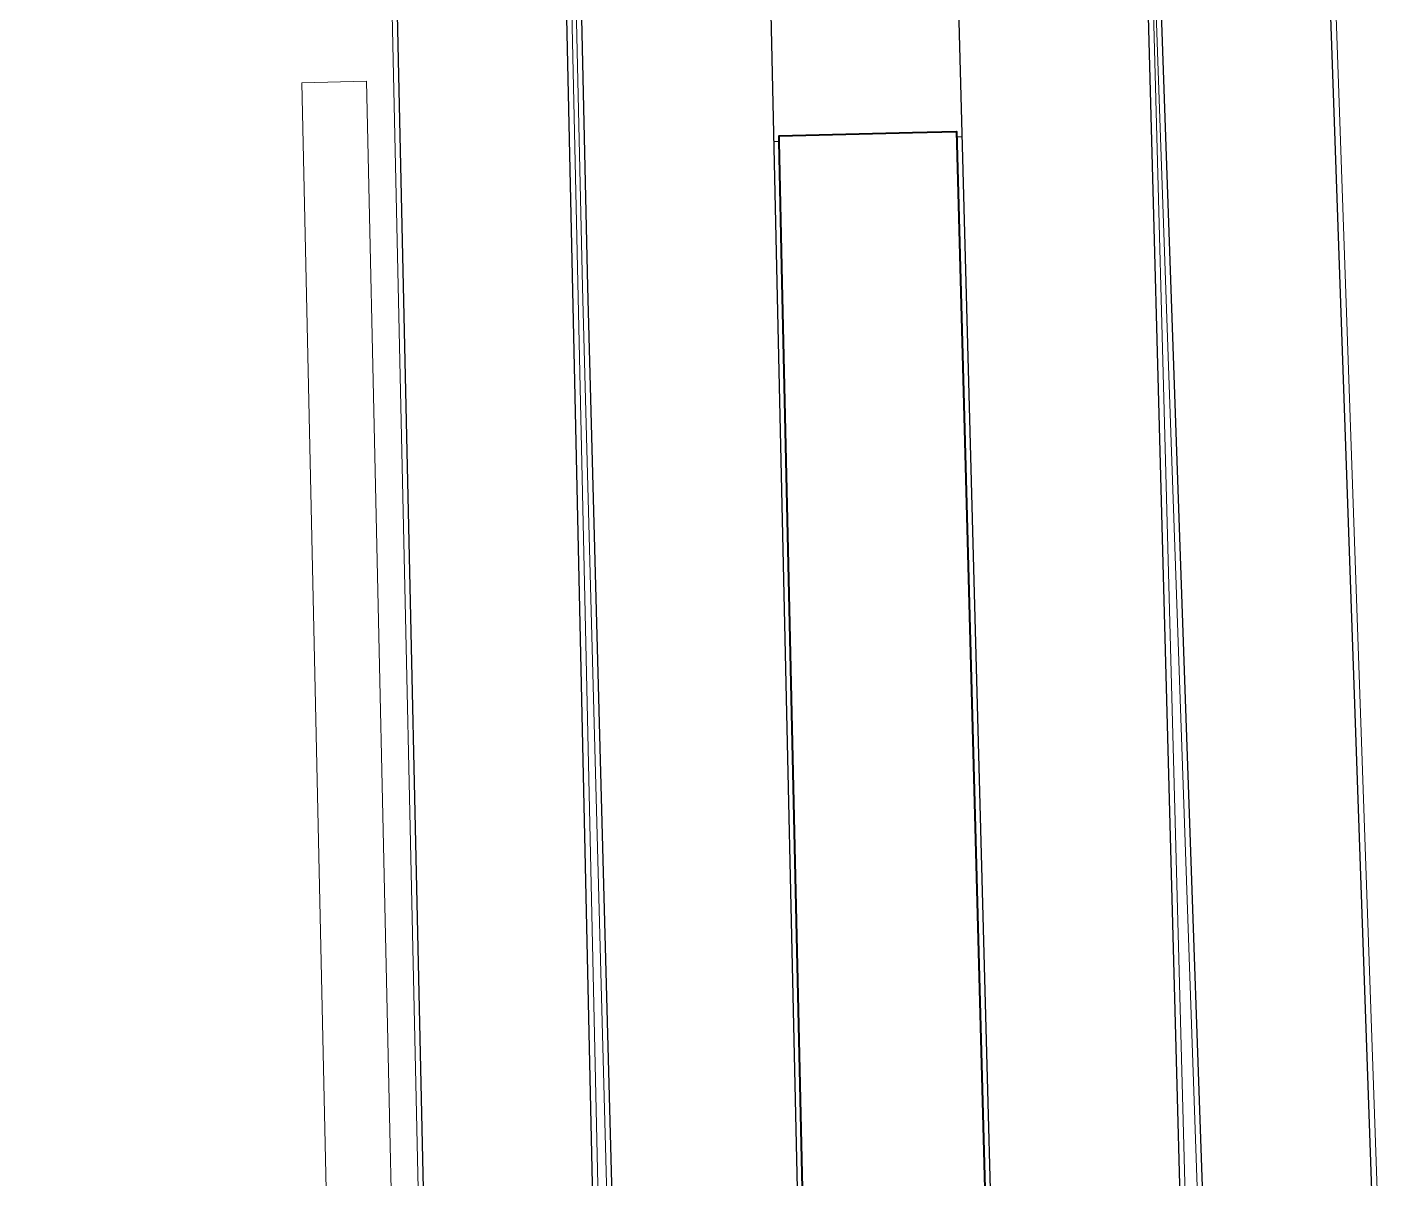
# Model space of a CAD drawing. Header units: metres. Extents: x 105145 to 106173, y 111785 to 118130.
# Drawn here: x 105385.72 to 105435.69, y 113198.1 to 113240.73 of the extents above; entities that cross this region are included whole.
import ezdxf

# ---------------------------------------------------------------- set-up
doc = ezdxf.new("R2010")
doc.units = ezdxf.units.M
for name, color, linetype, lineweight in [('10-PAV-CALZADA-BRT', 12, 'CONTINUOUS', 30), ('10-PAV-CALZADA-MIXTA', 8, 'CONTINUOUS', 30), ('10-PAV-CICLORUTA', 76, 'CONTINUOUS', 18), ('10-PAV-ESTACION-TM', 1, 'CONTINUOUS', 40), ('10-PAV-SARDINEL', 252, 'CONTINUOUS', 13)]:
    doc.layers.add(name, color=color, linetype=linetype, lineweight=lineweight)

msp = doc.modelspace()

# ---------------------------------------------------------------- linework, layer by layer
at = {"layer": '10-PAV-CALZADA-BRT'}
for points in [[(105412.3759, 113280.3901), (105413.476, 113231.2859), (105414.7571, 113174.1009)], [(105385.7241, 113054.1819), (105401.5265, 113116.9597), (105402.4979, 113120.8335), (105402.9759, 113122.7623), (105403.7541, 113125.9773), (105404.3529, 113128.5431), (105405.0365, 113131.6235), (105405.5951, 113134.3151), (105406.1715, 113137.3397), (105406.6407, 113140.0869), (105407.0849, 113143.0823), (105407.4275, 113145.8607), (105407.6991, 113148.6471), (105407.9187, 113151.6671), (105408.0599, 113154.4505), (105408.1569, 113157.5281), (105408.1985, 113160.2767), (105408.2033, 113163.4319), (105408.1783, 113166.0667), (105408.1199, 113169.3739), (105408.0741, 113171.3607), (105407.9709, 113175.3529), (105406.4781, 113231.1139), (105405.4139, 113278.6168)], [(105426.8113, 113256.3051), (105429.0149, 113173.9899)], [(105402.3219, 113062.7675), (105415.5729, 113115.4095), (105416.5443, 113119.2833), (105417.0223, 113121.2121), (105417.8005, 113124.4271), (105418.3995, 113126.9929), (105419.0829, 113130.0733), (105419.6417, 113132.7649), (105420.2179, 113135.7895), (105420.6871, 113138.5367), (105421.1315, 113141.5321), (105421.4741, 113144.3105), (105421.7455, 113147.0969), (105421.9651, 113150.1169), (105422.1063, 113152.9003), (105422.2035, 113155.9779), (105422.2451, 113158.7265), (105422.2499, 113161.8817), (105422.2249, 113164.5165), (105422.1665, 113167.8237), (105422.1205, 113169.8105), (105422.0173, 113173.8027), (105419.8137, 113256.1177)]]:
    msp.add_lwpolyline(points, dxfattribs=at)
at = {"layer": '10-PAV-CALZADA-MIXTA'}
for points in [[(105429.2391, 113197.4653), (105428.7073, 113212.6941), (105426.2065, 113284.2787)], [(105404.8659, 113278.6043), (105406.8061, 113190.6385)], [(105433.2158, 113262.6514), (105435.4855, 113197.6838)], [(105400.5575, 113190.5011), (105399.489, 113238.952), (105399.3523, 113245.1517)]]:
    msp.add_lwpolyline(points, dxfattribs=at)
at = {"layer": '10-PAV-CICLORUTA'}
msp.add_lwpolyline([(105396.9585, 113190.4219), (105395.8943, 113238.6699), (105398.2937, 113238.7227), (105399.3579, 113190.4745)], dxfattribs=at)
at = {"layer": '10-PAV-ESTACION-TM'}
msp.add_lwpolyline([(105414.9571, 113174.1054), (105413.6759, 113231.2904), (105413.5592, 113236.4996), (105413.5547, 113236.6995), (105418.5011, 113236.8236), (105420.129, 113236.8644), (105420.202, 113234.1397), (105421.8174, 113173.7974)], dxfattribs=at)
at = {"layer": '10-PAV-SARDINEL'}
for points in [[(105426.2065, 113284.2787), (105428.7073, 113212.6941), (105429.2391, 113197.4653)], [(105429.0392, 113197.4583), (105428.5074, 113212.6871), (105426.0073, 113284.2141)], [(105406.8061, 113190.6385), (105404.8659, 113278.6043)], [(105405.066, 113278.6056), (105407.0061, 113190.6429)], [(105407.771, 113175.3476), (105406.2782, 113231.109), (105405.2142, 113278.6041)], [(105405.4139, 113278.6168), (105406.4781, 113231.1139), (105407.9709, 113175.3529)], [(105435.4855, 113197.6838), (105433.2158, 113262.6514)], [(105433.4157, 113262.6584), (105435.6854, 113197.6908)], [(105429.0149, 113173.9899), (105426.8113, 113256.3051)], [(105427.1047, 113252.8177), (105429.2148, 113173.9953)], [(105400.3575, 113190.4967), (105399.289, 113238.9476), (105399.1524, 113245.1472)], [(105399.3523, 113245.1517), (105399.489, 113238.952), (105400.5575, 113190.5011)], [(105414.7571, 113174.1009), (105413.476, 113231.2859), (105413.3593, 113236.4946), (105413.5592, 113236.4996), (105413.6759, 113231.2904), (105414.9571, 113174.1054)], [(105421.8174, 113173.7974), (105420.1344, 113236.6645), (105420.3343, 113236.6695), (105422.0173, 113173.8027)]]:
    msp.add_lwpolyline(points, dxfattribs=at)

doc.saveas('drawing.dxf')
